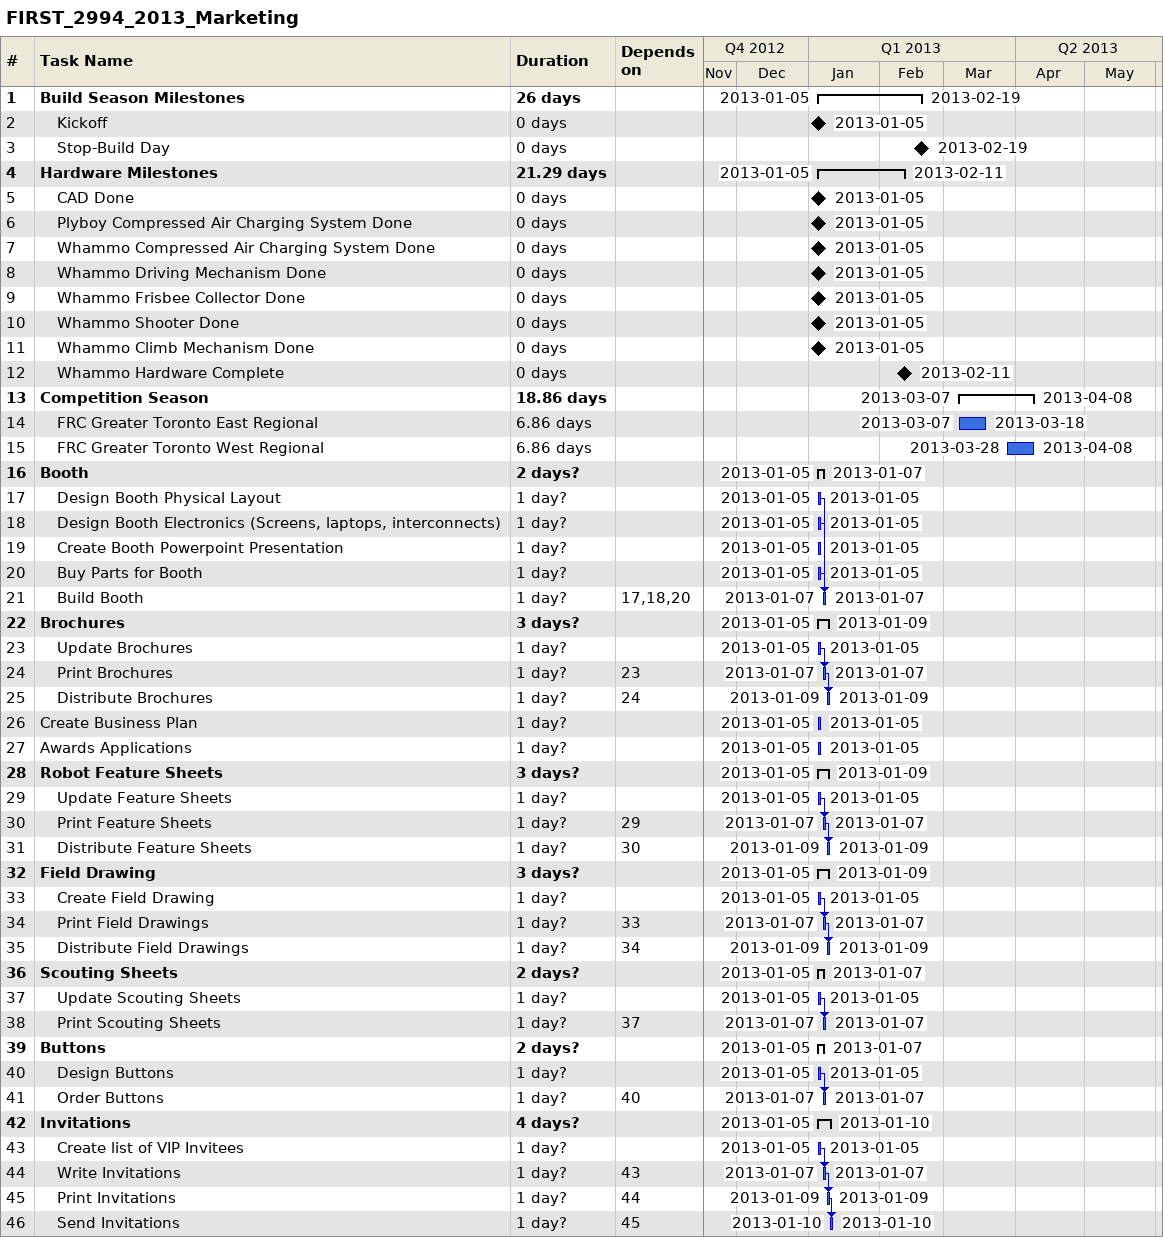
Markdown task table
FIRST_2994_2013_Marketing

| ID | Level | Task | Duration | Start | Finish | Predecessors |
|---|---|---|---|---|---|---|
| 1 | 1 | **Build Season Milestones** | 26d | 2013-01-05 | 2013-02-19 |  |
| 2 | 2 | Kickoff | 0d | 2013-01-05 | 2013-01-05 |  |
| 3 | 2 | Stop-Build Day | 0d | 2013-02-19 | 2013-02-19 |  |
| 4 | 1 | **Hardware Milestones** | 21.29d | 2013-01-05 | 2013-02-11 |  |
| 5 | 2 | CAD Done | 0d | 2013-01-05 | 2013-01-05 |  |
| 6 | 2 | Plyboy Compressed Air Charging System Done | 0d | 2013-01-05 | 2013-01-05 |  |
| 7 | 2 | Whammo Compressed Air Charging System Done | 0d | 2013-01-05 | 2013-01-05 |  |
| 8 | 2 | Whammo Driving Mechanism Done | 0d | 2013-01-05 | 2013-01-05 |  |
| 9 | 2 | Whammo Frisbee Collector Done | 0d | 2013-01-05 | 2013-01-05 |  |
| 10 | 2 | Whammo Shooter Done | 0d | 2013-01-05 | 2013-01-05 |  |
| 11 | 2 | Whammo Climb Mechanism Done | 0d | 2013-01-05 | 2013-01-05 |  |
| 12 | 2 | Whammo Hardware Complete | 0d | 2013-02-11 | 2013-02-11 |  |
| 13 | 1 | **Competition Season** | 18.86d | 2013-03-07 | 2013-04-08 |  |
| 14 | 2 | FRC Greater Toronto East Regional | 6.86d | 2013-03-07 | 2013-03-18 |  |
| 15 | 2 | FRC Greater Toronto West Regional | 6.86d | 2013-03-28 | 2013-04-08 |  |
| 16 | 1 | **Booth** | 2d? | 2013-01-05 | 2013-01-07 |  |
| 17 | 2 | Design Booth Physical Layout | 1d? | 2013-01-05 | 2013-01-05 |  |
| 18 | 2 | Design Booth Electronics (Screens, laptops, interconnects) | 1d? | 2013-01-05 | 2013-01-05 |  |
| 19 | 2 | Create Booth Powerpoint Presentation | 1d? | 2013-01-05 | 2013-01-05 |  |
| 20 | 2 | Buy Parts for Booth | 1d? | 2013-01-05 | 2013-01-05 |  |
| 21 | 2 | Build Booth | 1d? | 2013-01-07 | 2013-01-07 | 17, 18, 20 |
| 22 | 1 | **Brochures** | 3d? | 2013-01-05 | 2013-01-09 |  |
| 23 | 2 | Update Brochures | 1d? | 2013-01-05 | 2013-01-05 |  |
| 24 | 2 | Print Brochures | 1d? | 2013-01-07 | 2013-01-07 | 23 |
| 25 | 2 | Distribute Brochures | 1d? | 2013-01-09 | 2013-01-09 | 24 |
| 26 | 1 | Create Business Plan | 1d? | 2013-01-05 | 2013-01-05 |  |
| 27 | 1 | Awards Applications | 1d? | 2013-01-05 | 2013-01-05 |  |
| 28 | 1 | **Robot Feature Sheets** | 3d? | 2013-01-05 | 2013-01-09 |  |
| 29 | 2 | Update Feature Sheets | 1d? | 2013-01-05 | 2013-01-05 |  |
| 30 | 2 | Print Feature Sheets | 1d? | 2013-01-07 | 2013-01-07 | 29 |
| 31 | 2 | Distribute Feature Sheets | 1d? | 2013-01-09 | 2013-01-09 | 30 |
| 32 | 1 | **Field Drawing** | 3d? | 2013-01-05 | 2013-01-09 |  |
| 33 | 2 | Create Field Drawing | 1d? | 2013-01-05 | 2013-01-05 |  |
| 34 | 2 | Print Field Drawings | 1d? | 2013-01-07 | 2013-01-07 | 33 |
| 35 | 2 | Distribute Field Drawings | 1d? | 2013-01-09 | 2013-01-09 | 34 |
| 36 | 1 | **Scouting Sheets** | 2d? | 2013-01-05 | 2013-01-07 |  |
| 37 | 2 | Update Scouting Sheets | 1d? | 2013-01-05 | 2013-01-05 |  |
| 38 | 2 | Print Scouting Sheets | 1d? | 2013-01-07 | 2013-01-07 | 37 |
| 39 | 1 | **Buttons** | 2d? | 2013-01-05 | 2013-01-07 |  |
| 40 | 2 | Design Buttons | 1d? | 2013-01-05 | 2013-01-05 |  |
| 41 | 2 | Order Buttons | 1d? | 2013-01-07 | 2013-01-07 | 40 |
| 42 | 1 | **Invitations** | 4d? | 2013-01-05 | 2013-01-10 |  |
| 43 | 2 | Create list of VIP Invitees | 1d? | 2013-01-05 | 2013-01-05 |  |
| 44 | 2 | Write Invitations | 1d? | 2013-01-07 | 2013-01-07 | 43 |
| 45 | 2 | Print Invitations | 1d? | 2013-01-09 | 2013-01-09 | 44 |
| 46 | 2 | Send Invitations | 1d? | 2013-01-10 | 2013-01-10 | 45 |
